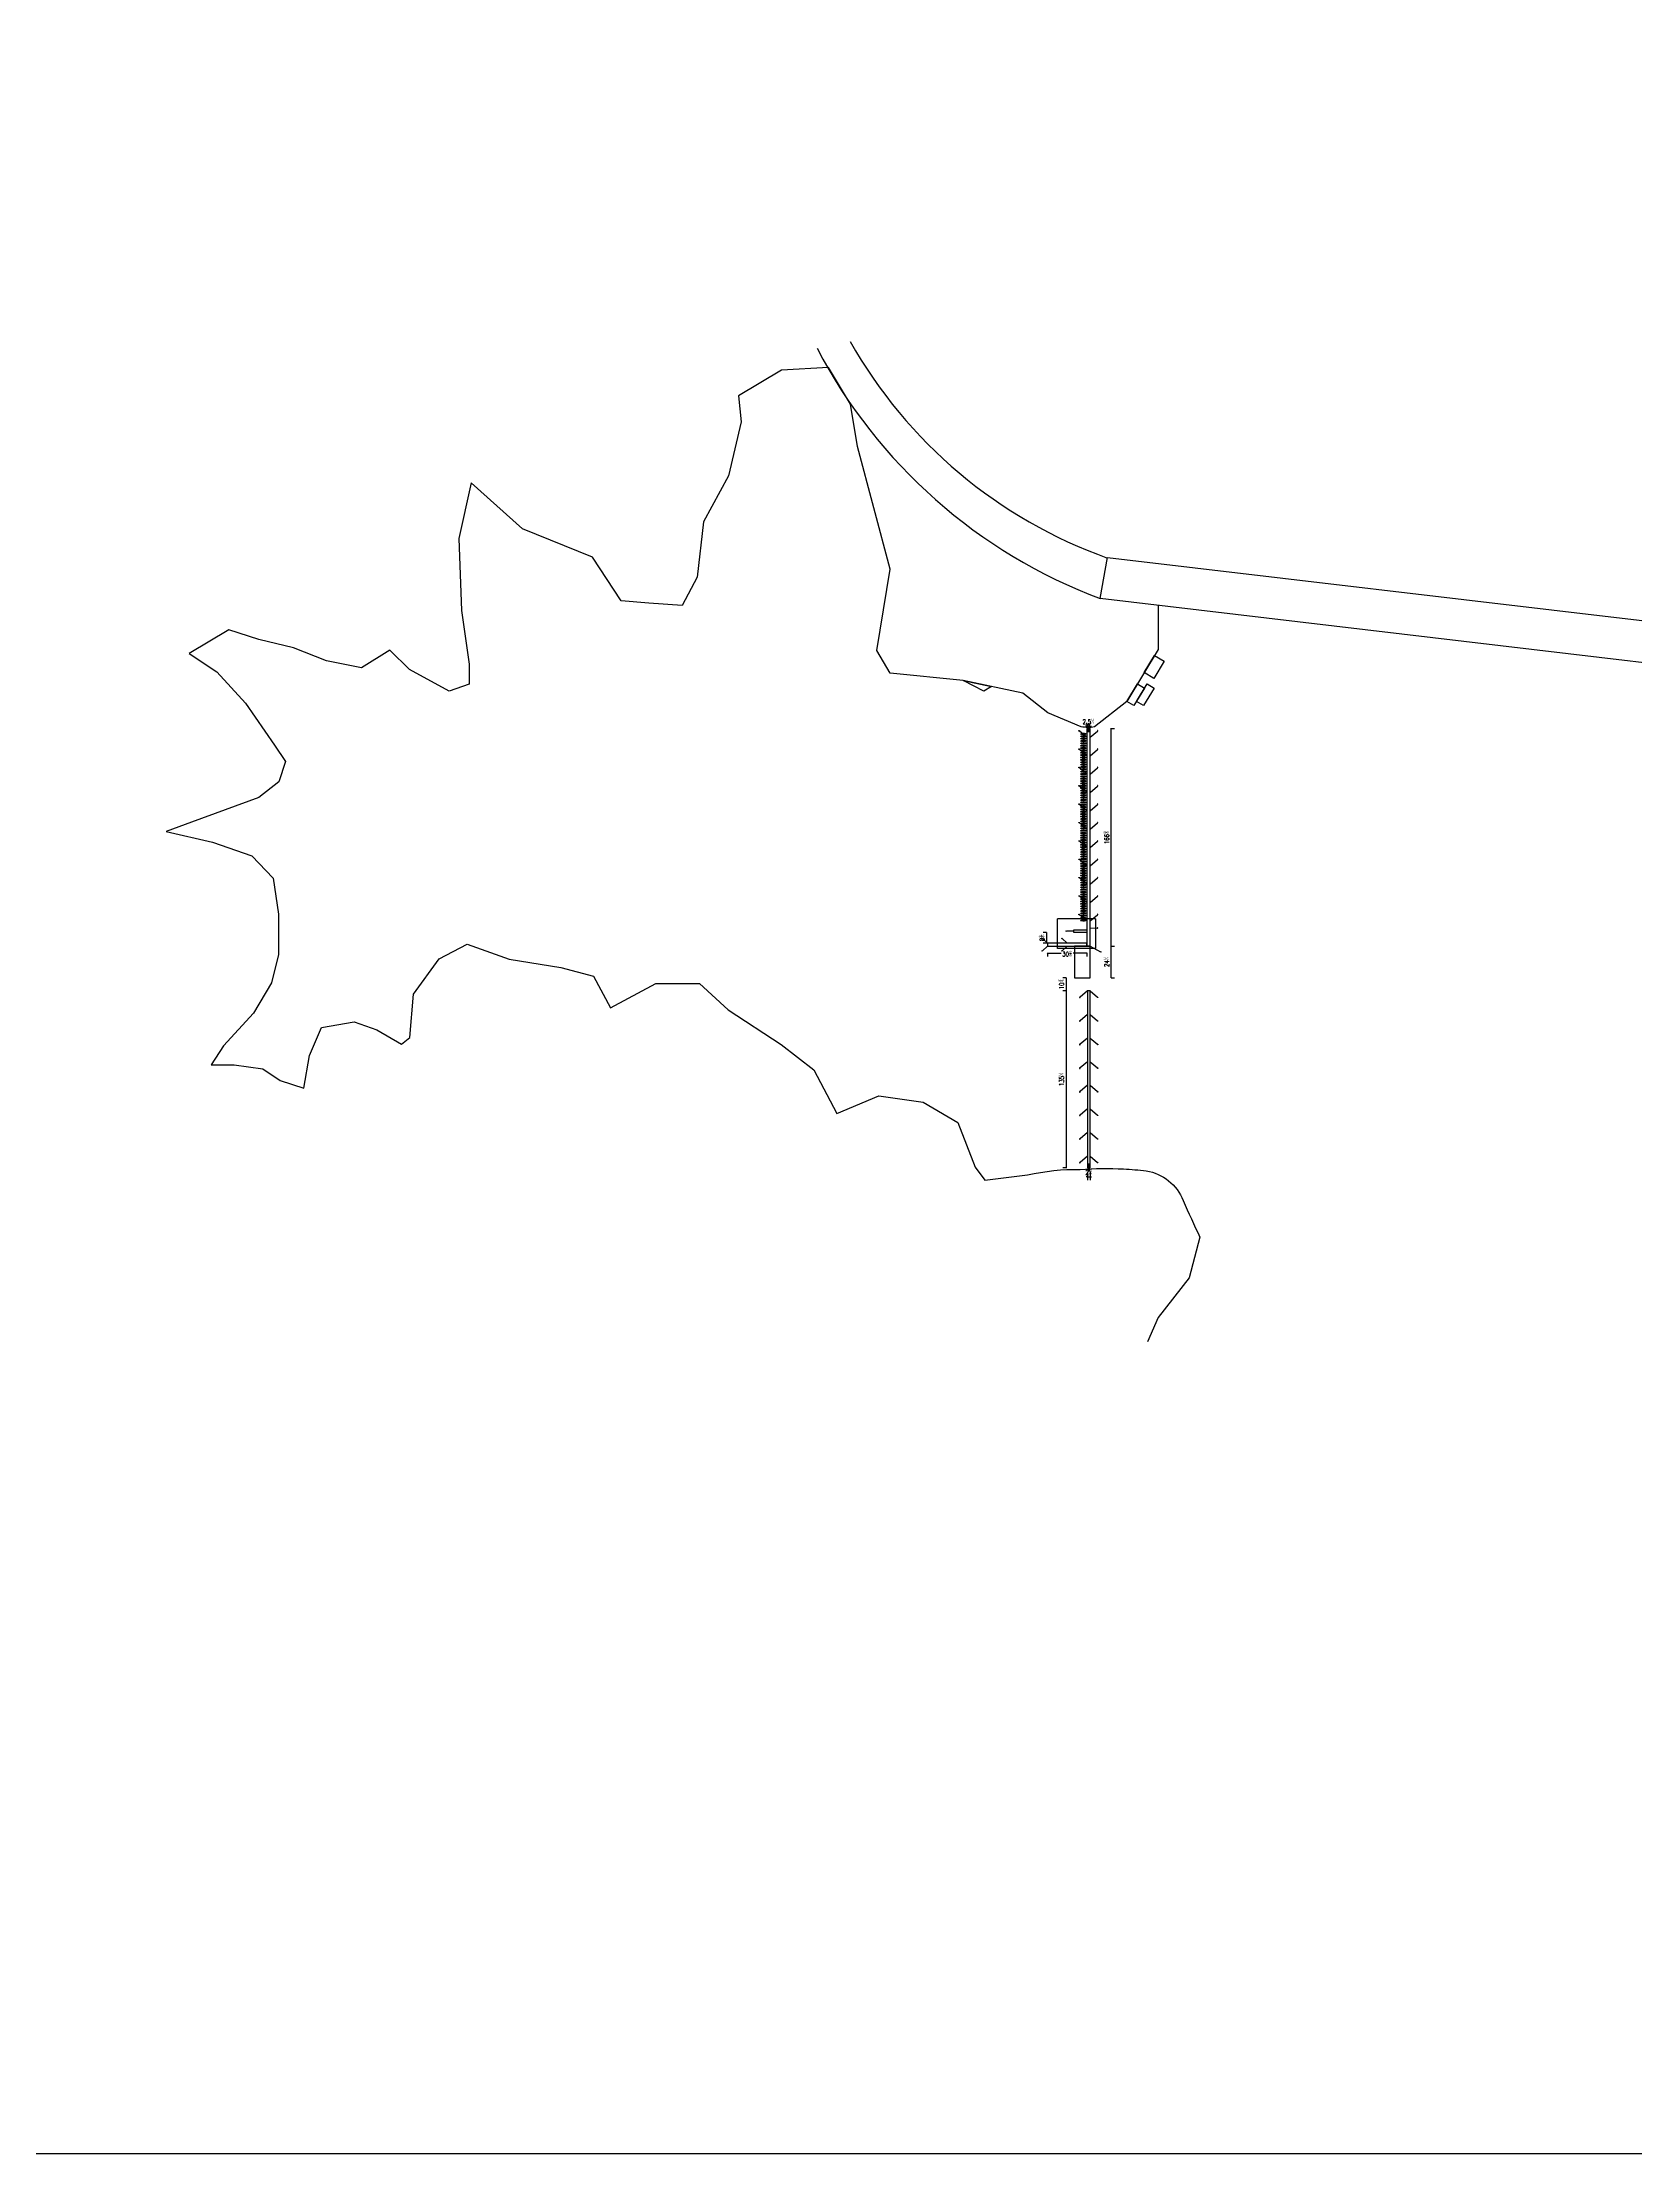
# Model space of a CAD drawing. Extents: x -2575501 to 16617496, y -2334620 to 1078419.
# Drawn here: x 11755287 to 12970839, y -2334620 to -724464 of the extents above; entities that cross this region are included whole.
import ezdxf

# ---------------------------------------------------------------- set-up
doc = ezdxf.new("R2010")
doc.units = 0
doc.header["$LTSCALE"] = 10
doc.header["$MEASUREMENT"] = 0
doc.linetypes.add('DASH', pattern=[0.35, 0.25, -0.1])
for name, color, linetype in [('W-BRIDGE_APPROACH引桥', 4, 'Continuous'), ('W-MOUNTING固定方式', 5, 'Continuous'), ('平面配景', 7, 'Continuous'), ('栏杆', 150, 'Continuous')]:
    doc.layers.add(name, color=color, linetype=linetype)
doc.styles.add('STANDARD_T3', font='simplex.shx', dxfattribs={"width": 0.7, "bigfont": 'gbcbig.shx'})
doc.dimstyles.new('W__1000', dxfattribs={"dimtxt": 3500, "dimasz": 1000, "dimexe": 2500, "dimexo": 3000, "dimgap": 1500, "dimtad": 1, "dimdec": 0, "dimzin": 0, "dimdsep": 46, "dimtxsty": 'STANDARD_T3', "dimblk": 'ARCHTICK', "dimcen": 0.09, "dimclrd": 1, "dimclre": 1, "dimclrt": 2, "dimadec": 0, "dimazin": 0, "dimtfac": 1, "dimtdec": 0, "dimtix": 1, "dimtmove": 2, "dimatfit": 3, "dimldrblk": 'ARCHTICK', "dimfxl": 1, "dimtolj": 1, "dimtzin": 0, "dimarcsym": 0})

# ---------------------------------------------------------------- blocks, each defined once
blk = doc.blocks.new('_ArchTick')
at = {"color": 0, "linetype": 'ByBlock', "const_width": 0.4}
blk.add_lwpolyline([(-0.5, -0.5), (0.5, 0.5)], dxfattribs=at)
blk = doc.blocks.new('*D1384')
at = {"color": 1, "lineweight": -2, "transparency": 16777216}
for p, q in [((12536236, -1437851), (12533735, -1437851)), ((12536236, -1447851), (12533735, -1447851)), ((12536235, -1437851), (12536235, -1447851))]:
    blk.add_line(p, q, dxfattribs=at)
at = {"layer": 'Defpoints', "color": 0, "transparency": 16777216}
for p in [(12536235, -1447851), (12554591, -1437851), (12554591, -1447851)]:
    blk.add_point(p, dxfattribs=at)
at = {"color": 1, "lineweight": -2, "transparency": 16777216, "xscale": 1000, "yscale": 1000, "zscale": 1000}
for p, rotation in [((12536235, -1437851), 90), ((12536235, -1447851), 270)]:
    blk.add_blockref('_ArchTick', p, dxfattribs=dict(at, rotation=rotation))
at = {"transparency": 16777216, "insert": (12532907, -1442851), "char_height": 3500, "attachment_point": 5, "rotation": 90, "style": 'STANDARD_T3'}
blk.add_mtext('\\A1;10米', dxfattribs=at)
blk = doc.blocks.new('*D1392')
at = {"color": 1, "lineweight": -2, "transparency": 16777216}
for p, q in [((12536236, -1447851), (12533735, -1447851)), ((12536235, -1447851), (12536235, -1582851)), ((12536236, -1582851), (12533735, -1582851))]:
    blk.add_line(p, q, dxfattribs=at)
at = {"layer": 'Defpoints', "color": 0, "transparency": 16777216}
for p in [(12554591, -1447851), (12536235, -1582851), (12552591, -1582851)]:
    blk.add_point(p, dxfattribs=at)
at = {"color": 1, "lineweight": -2, "transparency": 16777216, "xscale": 1000, "yscale": 1000, "zscale": 1000}
for p, rotation in [((12536235, -1447851), 90), ((12536235, -1582851), 270)]:
    blk.add_blockref('_ArchTick', p, dxfattribs=dict(at, rotation=rotation))
at = {"transparency": 16777216, "insert": (12532907, -1515351), "char_height": 3500, "attachment_point": 5, "rotation": 90, "style": 'STANDARD_T3'}
blk.add_mtext('\\A1;135米', dxfattribs=at)
blk = doc.blocks.new('*D1377')
at = {"color": 1, "lineweight": -2, "transparency": 16777216}
for p, q in [((12570631, -1247851), (12573132, -1247851)), ((12570632, -1413851), (12570632, -1247851)), ((12570631, -1413851), (12573132, -1413851))]:
    blk.add_line(p, q, dxfattribs=at)
at = {"layer": 'Defpoints', "color": 0, "transparency": 16777216}
for p in [(12554591, -1247851), (12570632, -1247851), (12554591, -1413851)]:
    blk.add_point(p, dxfattribs=at)
at = {"color": 1, "lineweight": -2, "transparency": 16777216, "xscale": 1000, "yscale": 1000, "zscale": 1000}
for p, rotation in [((12570632, -1247851), 90), ((12570632, -1413851), 270)]:
    blk.add_blockref('_ArchTick', p, dxfattribs=dict(at, rotation=rotation))
at = {"transparency": 16777216, "insert": (12567304, -1330851), "char_height": 3500, "attachment_point": 5, "rotation": 90, "style": 'STANDARD_T3'}
blk.add_mtext('\\A1;166米', dxfattribs=at)
blk = doc.blocks.new('*U1372')
at = {"layer": 'W-MOUNTING固定方式'}
for points in [[(-6626, 2182), (-7026, 2182), (-7026, 2582), (-6626, 2582)], [(7126, 2182), (7526, 2182), (7526, 2582), (7126, 2582)]]:
    blk.add_lwpolyline(points, close=True, dxfattribs=at)
for points in [[(-1000, -2582), (-6626, 2182)], [(1500, -2582), (7126, 2182)]]:
    blk.add_lwpolyline(points, dxfattribs=at)
blk = doc.blocks.new('*U1373')
at = {"color": 0, "linetype": 'ByBlock', "lineweight": -2, "transparency": 16777216}
for p in [(0, 0), (0, -14000), (0, -28000), (0, -42000), (0, -56000), (0, -70000), (0, -84000), (0, -98000), (0, -112000), (0, -126000), (0, -140000)]:
    blk.add_blockref('*U1372', p, dxfattribs=at)
blk = doc.blocks.new('*U1365')
at = {"layer": 'W-MOUNTING固定方式'}
for points in [[(-6503, 1862), (-6903, 1862), (-6903, 2262), (-6503, 2262)], [(6750, 1862), (7150, 1862), (7150, 2262), (6750, 2262)]]:
    blk.add_lwpolyline(points, close=True, dxfattribs=at)
for points in [[(-877, -2901), (-6503, 1862)], [(1123, -2901), (6750, 1862)]]:
    blk.add_lwpolyline(points, dxfattribs=at)
blk = doc.blocks.new('*U1366')
at = {"color": 0, "linetype": 'ByBlock', "lineweight": -2, "transparency": 16777216}
for p in [(0, 0), (0, -18000), (0, -36000), (0, -54000), (0, -72000), (0, -90000), (0, -108000), (0, -126000)]:
    blk.add_blockref('*U1365', p, dxfattribs=at)
blk = doc.blocks.new('渔船')
at = {"layer": '平面配景'}
for p, q in [((-810, -178), (-1241, 10)), ((-810, 200), (-1237, 11)), ((-810, 200), (-378, 287)), ((-378, 287), (-378, -265)), ((-378, 287), (-70, 283)), ((-70, 283), (332, 268)), ((332, 268), (553, 240)), ((553, 240), (727, 200)), ((727, 200), (1154, 11)), ((727, -178), (1157, 10)), ((2210, 11), (1156, 11)), ((-810, -178), (-378, -265)), ((-378, -265), (-70, -261)), ((-70, -261), (332, -245)), ((332, -245), (553, -218)), ((553, -218), (727, -178))]:
    blk.add_line(p, q, dxfattribs=at)
blk.add_lwpolyline([(190, -478), (727, -423), (1129, -360), (1555, -257), (1902, -139), (2210, 11), (1902, 161), (1555, 279), (1129, 382), (727, 445), (190, 500), (-425, 500), (-1096, 429), (-1396, 366), (-1640, 272), (-1790, 169), (-1790, -147), (-1640, -249), (-1396, -344), (-1096, -407), (-425, -478)], close=True, dxfattribs=at)
blk = doc.blocks.new('*U1395')
at = {"rotation": 180}
blk.add_blockref('渔船', (210, 11), dxfattribs=at)
blk = doc.blocks.new('*U1397')
at = {"color": 0, "linetype": 'ByBlock', "lineweight": -2, "transparency": 16777216}
blk.add_blockref('*U1395', (0, 0), dxfattribs=at)
blk = doc.blocks.new('*U1393')
at = {"xscale": -1, "rotation": 180}
blk.add_blockref('*U1397', (0, 0), dxfattribs=at)
blk = doc.blocks.new('*U1394')
at = {"color": 0, "linetype": 'ByBlock', "lineweight": -2, "transparency": 16777216}
for p in [(0, 0), (0, -1800), (0, -3600), (0, -5400), (0, -7200), (0, -9000), (0, -10800), (0, -12600), (0, -14400), (0, -16200), (0, -18000), (0, -19800), (0, -21600), (0, -23400), (0, -25200), (0, -27000), (0, -28800), (0, -30600), (0, -32400), (0, -34200), (0, -36000), (0, -37800), (0, -39600), (0, -41400), (0, -43200), (0, -45000), (0, -46800), (0, -48600), (0, -50400), (0, -52200), (0, -54000), (0, -55800), (0, -57600), (0, -59400), (0, -61200), (0, -63000), (0, -64800), (0, -66600), (0, -68400), (0, -70200), (0, -72000), (0, -73800), (0, -75600), (0, -77400), (0, -79200), (0, -81000), (0, -82800), (0, -84600), (0, -86400), (0, -88200), (0, -90000), (0, -91800), (0, -93600), (0, -95400), (0, -97200), (0, -99000), (0, -100800), (0, -102600), (0, -104400), (0, -106200), (0, -108000), (0, -109800), (0, -111600), (0, -113400), (0, -115200), (0, -117000), (0, -118800), (0, -120600), (0, -122400), (0, -124200), (0, -126000), (0, -127800), (0, -129600), (0, -131400), (0, -133200), (0, -135000), (0, -136800), (0, -138600), (0, -140400), (0, -142200)]:
    blk.add_blockref('*U1393', p, dxfattribs=at)
blk = doc.blocks.new('*D1401')
at = {"color": 1, "lineweight": -2, "transparency": 16777216}
for p, q in [((12570631, -1413851), (12573132, -1413851)), ((12570632, -1437851), (12570632, -1413851)), ((12570631, -1437851), (12573132, -1437851))]:
    blk.add_line(p, q, dxfattribs=at)
at = {"layer": 'Defpoints', "color": 0, "transparency": 16777216}
for p in [(12554591, -1413851, 0), (12570632, -1413851), (12542591, -1437851, 0)]:
    blk.add_point(p, dxfattribs=at)
at = {"color": 1, "lineweight": -2, "transparency": 16777216, "xscale": 1000, "yscale": 1000, "zscale": 1000}
for p, rotation in [((12570632, -1413851), 90), ((12570632, -1437851), 270)]:
    blk.add_blockref('_ArchTick', p, dxfattribs=dict(at, rotation=rotation))
at = {"transparency": 16777216, "insert": (12567304, -1425851), "char_height": 3500, "attachment_point": 5, "rotation": 90, "style": 'STANDARD_T3'}
blk.add_mtext('\\A1;24米', dxfattribs=at)
blk = doc.blocks.new('*D1403')
at = {"color": 1, "lineweight": -2, "transparency": 16777216}
for p, q in [((12552091, -1245969), (12551091, -1245969)), ((12552091, -1244851), (12552091, -1243469)), ((12552091, -1245969), (12554591, -1245969)), ((12554591, -1244851), (12554591, -1243469)), ((12554591, -1245969), (12555591, -1245969))]:
    blk.add_line(p, q, dxfattribs=at)
at = {"layer": 'Defpoints', "color": 0, "transparency": 16777216}
for p in [(12552091, -1247851, 0), (12554591, -1245969), (12554591, -1247851, 0)]:
    blk.add_point(p, dxfattribs=at)
at = {"color": 1, "lineweight": -2, "transparency": 16777216, "xscale": 1000, "yscale": 1000, "zscale": 1000}
blk.add_blockref('_ArchTick', (12552091, -1245969), dxfattribs=at)
at = {"color": 1, "lineweight": -2, "transparency": 16777216, "xscale": 1000, "yscale": 1000, "zscale": 1000, "rotation": 180}
blk.add_blockref('_ArchTick', (12554591, -1245969), dxfattribs=at)
at = {"transparency": 16777216, "insert": (12553341, -1242642), "char_height": 3500, "attachment_point": 5, "style": 'STANDARD_T3'}
blk.add_mtext('\\A1;2.5米', dxfattribs=at)
blk = doc.blocks.new('*D1404')
at = {"color": 1, "lineweight": -2, "transparency": 16777216}
for p, q in [((12552591, -1589613), (12551591, -1589613)), ((12552591, -1585851), (12552591, -1592113)), ((12552591, -1589613), (12554591, -1589613)), ((12554591, -1585851), (12554591, -1592113)), ((12554591, -1589613), (12555591, -1589613))]:
    blk.add_line(p, q, dxfattribs=at)
at = {"layer": 'Defpoints', "color": 0, "transparency": 16777216}
for p in [(12552591, -1582851, 0), (12554591, -1582851, 0), (12554591, -1589613)]:
    blk.add_point(p, dxfattribs=at)
at = {"color": 1, "lineweight": -2, "transparency": 16777216, "xscale": 1000, "yscale": 1000, "zscale": 1000}
blk.add_blockref('_ArchTick', (12552591, -1589613), dxfattribs=at)
at = {"color": 1, "lineweight": -2, "transparency": 16777216, "xscale": 1000, "yscale": 1000, "zscale": 1000, "rotation": 180}
blk.add_blockref('_ArchTick', (12554591, -1589613), dxfattribs=at)
at = {"transparency": 16777216, "insert": (12553591, -1586285), "char_height": 3500, "attachment_point": 5, "style": 'STANDARD_T3'}
blk.add_mtext('\\A1;2米', dxfattribs=at)
blk = doc.blocks.new('*D1405')
at = {"color": 1, "lineweight": -2, "transparency": 16777216}
for p, q in [((12522091, -1419085), (12522091, -1421586)), ((12522091, -1419086), (12532434, -1419086)), ((12552091, -1419086), (12541749, -1419086)), ((12552091, -1419085), (12552091, -1421586))]:
    blk.add_line(p, q, dxfattribs=at)
at = {"layer": 'Defpoints', "color": 0, "transparency": 16777216}
for p in [(12522091, -1413851, 0), (12552091, -1413856, 0), (12552091, -1419086)]:
    blk.add_point(p, dxfattribs=at)
at = {"color": 1, "lineweight": -2, "transparency": 16777216, "xscale": 1000, "yscale": 1000, "zscale": 1000, "rotation": 180}
blk.add_blockref('_ArchTick', (12522091, -1419086), dxfattribs=at)
at = {"color": 1, "lineweight": -2, "transparency": 16777216, "xscale": 1000, "yscale": 1000, "zscale": 1000}
blk.add_blockref('_ArchTick', (12552091, -1419086), dxfattribs=at)
at = {"transparency": 16777216, "insert": (12537091, -1419909), "char_height": 3500, "attachment_point": 5, "style": 'STANDARD_T3'}
blk.add_mtext('\\A1;30米', dxfattribs=at)
blk = doc.blocks.new('*D1406')
at = {"color": 1, "lineweight": -2, "transparency": 16777216}
for p, q in [((12521418, -1403356), (12518917, -1403356)), ((12521417, -1411356), (12518917, -1411356)), ((12521417, -1403356), (12521417, -1411356))]:
    blk.add_line(p, q, dxfattribs=at)
at = {"layer": 'Defpoints', "color": 0, "transparency": 16777216}
for p in [(12521417, -1411356), (12522091, -1411356, 0), (12542091, -1403356, 0)]:
    blk.add_point(p, dxfattribs=at)
at = {"color": 1, "lineweight": -2, "transparency": 16777216, "xscale": 1000, "yscale": 1000, "zscale": 1000}
for p, rotation in [((12521417, -1403356), 90), ((12521417, -1411356), 270)]:
    blk.add_blockref('_ArchTick', p, dxfattribs=dict(at, rotation=rotation))
at = {"transparency": 16777216, "insert": (12518090, -1407356), "char_height": 3500, "attachment_point": 5, "rotation": 90, "style": 'STANDARD_T3'}
blk.add_mtext('\\A1;8米', dxfattribs=at)
blk = doc.blocks.new('*U1407')
at = {"layer": 'W-MOUNTING固定方式'}
for points in [[(-1585, 4606), (-1889, 4347), (-2149, 4651), (-1844, 4911)], [(-1585, -4606), (-1889, -4347), (-2149, -4651), (-1844, -4911)]]:
    blk.add_lwpolyline(points, close=True, dxfattribs=at)
for points in [[(2149, 1250), (-1585, 4606)], [(2149, -1250), (-1585, -4606)]]:
    blk.add_lwpolyline(points, dxfattribs=at)
blk = doc.blocks.new('*U1408')
at = {"color": 0, "linetype": 'ByBlock', "lineweight": -2, "transparency": 16777216}
for p in [(-15000, 0), (0, 0)]:
    blk.add_blockref('*U1407', p, dxfattribs=at)

msp = doc.modelspace()

# ---------------------------------------------------------------- linework, layer by layer
for points in [[(9085164.9, 885691.3), (16617495.9, 885691.3), (16617495.9, -2334620), (9085164.9, -2334620)], [(12567961.7, -1117372.1), (13378956.6, -1213082.9), (13375225.7, -1244695.8), (12562371.9, -1148765.6)], [(12603788.7, -1191998.7), (12611179.7, -1196436.8), (12603318.1, -1209529.1), (12595927.1, -1205091)], [(12457867.4, -1211245.2), (12479278.1, -1215749.2), (12473492.2, -1219315.8)], [(12590754.1, -1213705.9), (12596129.7, -1216933.8), (12588066.6, -1230361.6), (12582691, -1227133.7)], [(12598067.9, -1213705.9), (12603443.5, -1216933.8), (12595380.4, -1230361.6), (12590004.8, -1227133.7)]]:
    msp.add_lwpolyline(points, close=True)
msp.add_lwpolyline([(12606542.6, -1153978.5), (12606542.6, -1187412.5), (12582691, -1227133.7), (12557949.6, -1246625.8, -0.103143658), (12547701.4, -1246430.1), (12522266.8, -1235872.4), (12503185.5, -1220778.3), (12457867.4, -1211245.2), (12402213.6, -1205684.3), (12391877.9, -1188206.9), (12402213.6, -1126241.9), (12377091.7, -1032823.5), (12371802, -1000440.5), (12355177.7, -972494.8), (12319191, -974449), (12286529.2, -994186.9), (12288459.3, -1013957.6), (12278865.2, -1055026.7), (12259683.9, -1090242.1), (12254989.9, -1132417.4), (12243417.4, -1153981.5), (12218082.9, -1152106.3), (12196792.4, -1150530.5), (12174920.5, -1117103.8), (12121677.2, -1095517.1), (12082580.8, -1060514.5), (12073197.7, -1103017.6), (12075063.1, -1157795.4), (12081005.7, -1198735.9), (12081005.7, -1214049.5), (12065679.9, -1219362.4), (12035341.2, -1202798.7), (12020328.2, -1188110.1), (11998747, -1201548.6), (11972092.2, -1196240.4), (11947070.5, -1186239.6), (11920485, -1179989.2), (11897652.7, -1172488.6), (11867313.9, -1190615), (11888582.3, -1204678.5), (11910471.5, -1228523.3), (11932365.5, -1260400.6), (11940897.1, -1272822.5), (11935805.9, -1288527.7), (11920480.2, -1300403.6), (11869171.6, -1319243.7), (11849886.8, -1326325), (11885122.9, -1334557.4), (11915148.9, -1344870.6), (11931428.4, -1361859.1), (11935494.4, -1389361.2), (11935494.4, -1420032.4), (11930166.9, -1441633.6), (11916405, -1464760.3), (11893572, -1489824.4), (11884188.9, -1504200.5), (11901704.1, -1504200.5), (11923598, -1507325.7), (11936734.4, -1516076.4), (11954875.1, -1522014.3), (11959253.9, -1497012.5), (11968324.3, -1475760.9), (11993346, -1471385.6), (12010548.4, -1477636.1), (12029367.9, -1488518), (12035623.3, -1483517.6), (12038438.3, -1450390.2), (12058142.8, -1423513.2), (12079443.1, -1412203.9), (12111345.7, -1423767.3), (12150754.9, -1430017.7), (12175822.7, -1436583.7), (12188691.9, -1460678.3), (12223236.3, -1442227.7), (12256616.3, -1442227.7), (12278510.3, -1462263.1), (12318857.7, -1488827.5), (12343908.7, -1507939.7), (12361423.9, -1541379.6), (12393326.5, -1527941.1), (12427157.7, -1532692.2), (12453743.2, -1548318.3), (12466879.6, -1582383.3), (12474401.6, -1592108.2), (12506929.8, -1588254.6, -0.063194098), (12547070, -1584048.6, -0.035487067), (12580123.5, -1583659.1, -0.0096974), (12597450.8, -1584985.2, -0.26120809), (12625579.7, -1607711.3, 0.007989189), (12638373.9, -1635642.4), (12630241.9, -1666582.2), (12606458.2, -1696981), (12598326.2, -1715419.9)], format="xyb")
at = {"elevation": 0}
for points in [[(12552091.4, -1413851.1), (12554591.4, -1413851.1), (12554591.4, -1247851.1), (12552091.4, -1247851.1)], [(12522091.4, -1413856.1), (12552091.4, -1413856.1), (12552091.4, -1411356.1), (12522091.4, -1411356.1)], [(12552091.4, -1403355.9), (12542091.4, -1403355.9), (12542091.4, -1401355.9), (12552091.4, -1401355.9)], [(12552591.4, -1582851.1), (12554591.4, -1582851.1), (12554591.4, -1447851.1), (12552591.4, -1447851.1)]]:
    msp.add_lwpolyline(points, close=True, dxfattribs=at)
at = {"color": 3, "linetype": 'DASH', "elevation": 0}
msp.add_lwpolyline([(12529826.2, -1392708.3), (12558731.1, -1392708.3), (12558731.1, -1415642.5), (12529826.2, -1415642.5)], close=True, dxfattribs=at)
at = {"color": 5, "elevation": 0}
msp.add_lwpolyline([(12542591.4, -1437851.1), (12554591.4, -1437851.1), (12554591.4, -1413851.1), (12542591.4, -1413851.1)], close=True, dxfattribs=at)
for centre, radius, start, end in [((12703850.1, -771075.5), 403318.7, 207.5869965, 249.4646525), ((12691293.2, -771721.6), 367404.7, 209.5066412, 250.3738535)]:
    msp.add_arc(centre, radius, start, end)
at = {"layer": 'W-BRIDGE_APPROACH引桥', "elevation": 0}
for points in [[(12552448.6, -1250067.2), (12553948.6, -1250067.2), (12553948.6, -1245067.2), (12552448.6, -1245067.2)], [(12553241, -1584966.6), (12554041, -1584966.6), (12554041, -1579966.6), (12553241, -1579966.6)]]:
    msp.add_lwpolyline(points, close=True, dxfattribs=at)
for points in [[(12553948.6, -1245067.2), (12553198.6, -1250067.2), (12552448.6, -1245067.2)], [(12553241, -1579966.6), (12553641, -1584966.6), (12554041, -1579966.6)]]:
    msp.add_lwpolyline(points, dxfattribs=at)
at = {"layer": 'W-MOUNTING固定方式', "elevation": 0}
for points in [[(12554535.2, -1399901.9), (12559906.9, -1399915.8)], [(12542091.4, -1402355.9), (12536719.6, -1402369.8)], [(12554591.4, -1413851.1), (12562567.8, -1418200.9)]]:
    msp.add_lwpolyline(points, dxfattribs=at)
for points in [[(12559906.9, -1399915.8), (12560211.5, -1400175.1), (12560470.8, -1399870.4), (12560166.2, -1399611.2)], [(12536719.6, -1402369.8), (12536415, -1402629), (12536155.7, -1402324.4), (12536460.4, -1402065.2)], [(12562567.8, -1418200.9), (12562872.4, -1418460.1), (12563131.7, -1418155.5), (12562827, -1417896.2)]]:
    msp.add_lwpolyline(points, close=True, dxfattribs=at)
at = {"layer": '栏杆', "color": 6, "const_width": 50, "elevation": 0}
for points in [[(12554091.4, -1247851.1), (12554091.4, -1413851.1)], [(12553091.4, -1447851.1), (12553091.4, -1582851.1)], [(12554091.4, -1447851.1), (12554091.4, -1582851.1)]]:
    msp.add_lwpolyline(points, dxfattribs=at)
at = {"layer": '栏杆', "color": 6, "elevation": 0}
msp.add_lwpolyline([(12542591.4, -1413356.1, 50, 50, 0), (12522591.4, -1413356.1, 50, 50, 0), (12522591.4, -1411856.1, 50, 50, 0), (12552091.4, -1411856.1, 0, 0, 0)], format="xyseb", dxfattribs=at)

# ---------------------------------------------------------------- block references
for name, p in [('*U1373', (12553091.4, -1251929.1, 0)), ('*U1394', (12549318.1, -1251890, 0)), ('*U1408', (12534942.7, -1412606.1, 0))]:
    msp.add_blockref(name, p)
at = {"rotation": 180}
msp.add_blockref('*U1366', (12553714.5, -1576751.7, 0), dxfattribs=at)

# ---------------------------------------------------------------- dimensions: what is measured, and where the dimension line sits
for base, p1, p2, text, picture, middle in [((12554591.4, -1245969.4), (12552091.4, -1247851.1, 0), (12554591.4, -1247851.1, 0), '2.5米', '*D1403', (12553341.4, -1242642.2)), ((12554591.4, -1589612.7), (12552591.4, -1582851.1, 0), (12554591.4, -1582851.1, 0), '2米', '*D1404', (12553591.4, -1586285.5))]:
    dim = msp.add_linear_dim(base=base, p1=p1, p2=p2, text=text, dimstyle='W__1000', override={"dimclrt": 256})
    dim.commit()
    dim.dimension.update_dxf_attribs({"geometry": picture, "text_midpoint": middle})
for base, p1, p2, text, picture, middle in [((12570631.7, -1247851.1, 0), (12554591.4, -1413851.1, 0), (12554591.4, -1247851.1, 0), '166米', '*D1377', (12567304.4, -1330851.1, 0)), ((12521417, -1411356.1), (12542091.4, -1403355.9, 0), (12522091.4, -1411356.1, 0), '8米', '*D1406', (12518089.8, -1407356)), ((12570631.7, -1413851.1), (12542591.4, -1437851.1, 0), (12554591.4, -1413851.1, 0), '24米', '*D1401', (12567304.4, -1425851.1)), ((12536234.5, -1447851.1, 0), (12554591.4, -1437851.1, 0), (12554591.4, -1447851.1, 0), '10米', '*D1384', (12532907.3, -1442851.1, 0)), ((12536234.5, -1582851.1, 0), (12554591.4, -1447851.1, 0), (12552591.4, -1582851.1, 0), '135米', '*D1392', (12532907.3, -1515351.1, 0))]:
    dim = msp.add_linear_dim(base=base, p1=p1, p2=p2, angle=90, text=text, dimstyle='W__1000', override={"dimclrt": 256, "dimfxlon": 1})
    dim.commit()
    dim.dimension.update_dxf_attribs({"geometry": picture, "text_midpoint": middle})
dim = msp.add_linear_dim(base=(12552091.4, -1419085.9), p1=(12522091.4, -1413851.1, 0), p2=(12552091.4, -1413856.1, 0), text='30米', dimstyle='W__1000', override={"dimclrt": 256, "dimfxlon": 1})
dim.commit()
dim.dimension.update_dxf_attribs({"geometry": '*D1405', "text_midpoint": (12537091.4, -1419909), "dimtype": 160})

doc.saveas('drawing.dxf')
